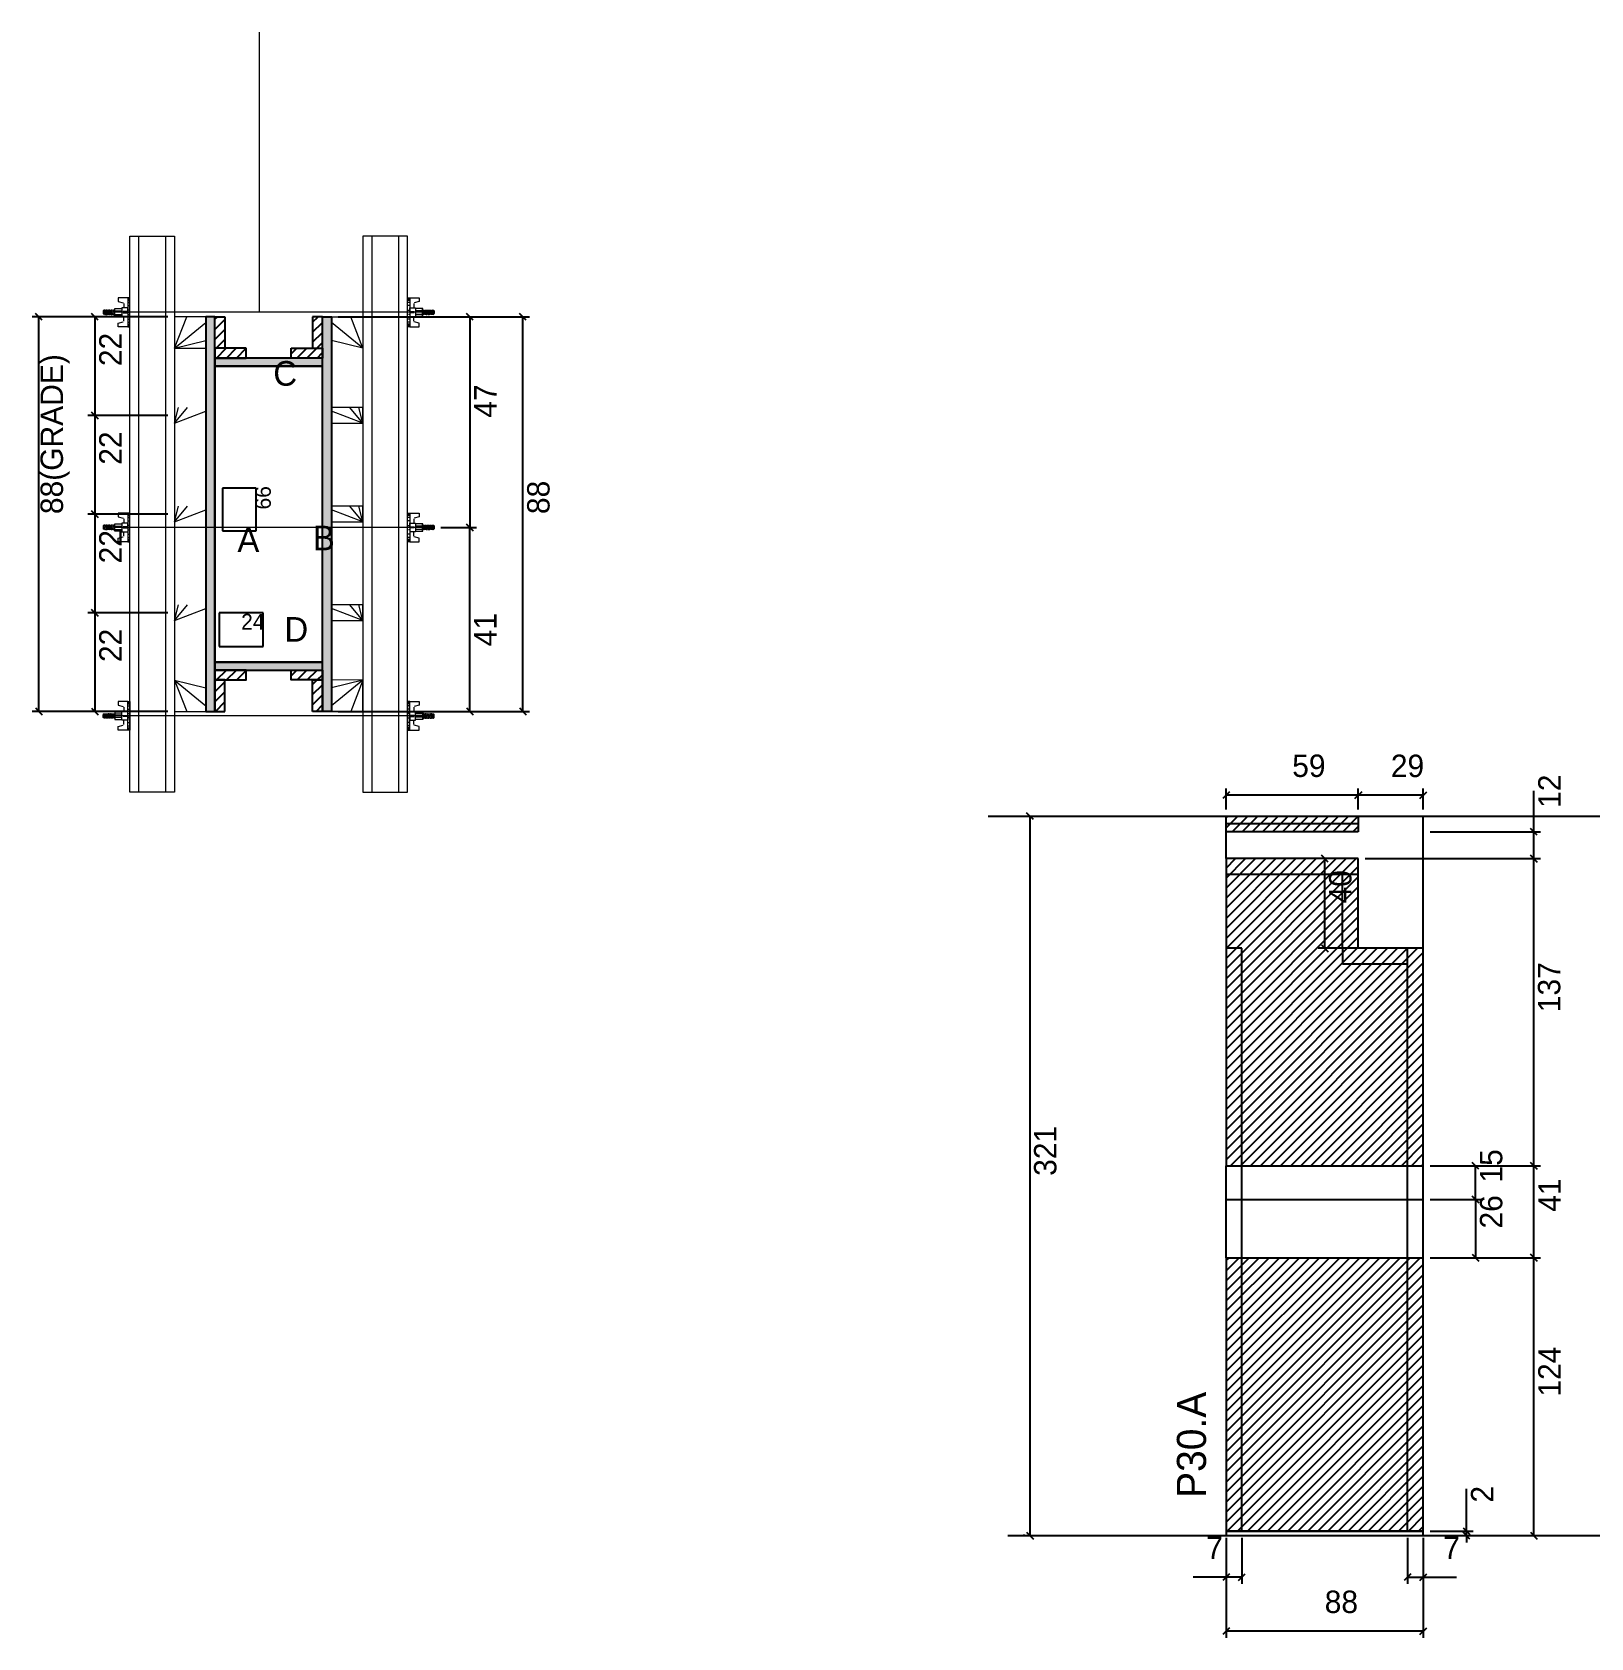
# Model space of a CAD drawing. Header units: metres. Extents: x 6083 to 7432, y 2954 to 3670.
# Drawn here: x 6083 to 6778, y 2954 to 3670 of the extents above; entities that cross this region are included whole.
import ezdxf

# ---------------------------------------------------------------- set-up
doc = ezdxf.new("R2010")
doc.units = ezdxf.units.M
for name, color, linetype in [('CHAPA', 7, 'Continuous'), ('COTA', 7, 'Continuous'), ('Hachura', 7, 'Continuous'), ('Madeira', 7, 'Continuous'), ('NIVEL 2° PAV.', 7, 'Continuous'), ('Nível', 7, 'Continuous'), ('Painéis', 7, 'Continuous'), ('Perfil Metálico', 7, 'Continuous'), ('SARR_2.2x7', 7, 'Continuous'), ('SARRAFO', 7, 'Continuous'), ('Texto Seção', 7, 'Continuous'), ('TEXTO_GERAL', 7, 'Continuous')]:
    doc.layers.add(name, color=color, linetype=linetype)

msp = doc.modelspace()

# ---------------------------------------------------------------- hatches: boundary and pattern name
at = {"layer": 'Hachura'}
h = msp.add_hatch(color=7, dxfattribs=at)
h.dxf.hatch_style = 1
h.paths.add_polyline_path([(6164.07, 3542.93), (6160.07, 3542.93), (6160.07, 3366.93), (6164.07, 3366.93), (6164.07, 3542.93)])
h = msp.add_hatch(dxfattribs=at)
h.set_pattern_fill('ANSI31')
h.paths.add_polyline_path([(6164.07, 3528.93), (6168.47, 3528.93), (6168.47, 3542.93), (6164.07, 3542.93), (6164.07, 3528.93)])
h = msp.add_hatch(dxfattribs=at)
h.set_pattern_fill('ANSI31')
h.paths.add_polyline_path([(6212.07, 3528.93), (6207.67, 3528.93), (6207.67, 3542.93), (6212.07, 3542.93), (6212.07, 3528.93)])
h = msp.add_hatch(color=7, dxfattribs=at)
h.dxf.hatch_style = 1
h.paths.add_polyline_path([(6212.07, 3542.93), (6216.07, 3542.93), (6216.07, 3366.93), (6212.07, 3366.93), (6212.07, 3542.93)])
h = msp.add_hatch(dxfattribs=at)
h.set_pattern_fill('ANSI31')
h.paths.add_polyline_path([(6164.07, 3524.53), (6164.07, 3528.93), (6178.07, 3528.93), (6178.07, 3524.53), (6164.07, 3524.53)])
h = msp.add_hatch(color=7, dxfattribs=at)
h.dxf.hatch_style = 1
h.paths.add_polyline_path([(6212.07, 3520.93), (6212.07, 3524.53), (6164.07, 3524.53), (6164.07, 3520.93), (6212.07, 3520.93)])
h = msp.add_hatch(color=7, dxfattribs=at)
h.dxf.hatch_style = 1
h.paths.add_polyline_path([(6212.07, 3520.93), (6212.07, 3524.53), (6164.07, 3524.53), (6164.07, 3520.93), (6212.07, 3520.93)])
h = msp.add_hatch(dxfattribs=at)
h.set_pattern_fill('ANSI31')
h.paths.add_polyline_path([(6212.07, 3524.53), (6212.07, 3528.93), (6198.07, 3528.93), (6198.07, 3524.53), (6212.07, 3524.53)])
h = msp.add_hatch(color=7, dxfattribs=at)
h.dxf.hatch_style = 1
h.paths.add_polyline_path([(6212.07, 3385.33), (6212.07, 3388.93), (6164.07, 3388.93), (6164.07, 3385.33), (6212.07, 3385.33)])
h = msp.add_hatch(color=7, dxfattribs=at)
h.dxf.hatch_style = 1
h.paths.add_polyline_path([(6212.07, 3385.33), (6212.07, 3388.93), (6164.07, 3388.93), (6164.07, 3385.33), (6212.07, 3385.33)])
h = msp.add_hatch(dxfattribs=at)
h.set_pattern_fill('ANSI31')
h.paths.add_polyline_path([(6164.07, 3380.93), (6164.07, 3385.33), (6178.07, 3385.33), (6178.07, 3380.93), (6164.07, 3380.93)])
h = msp.add_hatch(dxfattribs=at)
h.set_pattern_fill('ANSI31')
h.paths.add_polyline_path([(6212.07, 3380.93), (6212.07, 3385.33), (6198.07, 3385.33), (6198.07, 3380.93), (6212.07, 3380.93)])
h = msp.add_hatch(dxfattribs=at)
h.set_pattern_fill('ANSI31')
h.paths.add_polyline_path([(6164.07, 3380.93), (6168.47, 3380.93), (6168.47, 3366.93), (6164.07, 3366.93), (6164.07, 3380.93)])
h = msp.add_hatch(dxfattribs=at)
h.set_pattern_fill('ANSI31')
h.paths.add_polyline_path([(6212.07, 3380.93), (6207.67, 3380.93), (6207.67, 3366.93), (6212.07, 3366.93), (6212.07, 3380.93)])
h = msp.add_hatch(dxfattribs=at)
h.set_pattern_fill('ANSI31')
h.paths.add_polyline_path([(6703.23, 3123.22), (6615.23, 3123.22), (6615.23, 3001.22), (6703.23, 3001.22), (6703.23, 3123.22)])
h.paths.add_polyline_path([(6674.23, 3313.22), (6674.23, 3320.22), (6615.23, 3320.22), (6615.23, 3313.22), (6674.23, 3313.22)])
h.paths.add_polyline_path([(6703.23, 3261.22), (6674.23, 3261.22), (6674.23, 3301.22), (6615.23, 3301.22), (6615.23, 3261.22), (6615.23, 3261.22), (6615.23, 3164.22), (6703.23, 3164.22), (6703.23, 3261.22)])

# ---------------------------------------------------------------- linework, layer by layer
at = {"layer": 'CHAPA', "color": 1, "lineweight": 25}
for points in [[(6164.07, 3542.93), (6160.07, 3542.93), (6160.07, 3366.93), (6164.07, 3366.93)], [(6164.07, 3542.93), (6160.07, 3542.93), (6160.07, 3366.93), (6164.07, 3366.93)], [(6212.07, 3542.93), (6216.07, 3542.93), (6216.07, 3366.93), (6212.07, 3366.93)], [(6212.07, 3542.93), (6216.07, 3542.93), (6216.07, 3366.93), (6212.07, 3366.93)], [(6212.07, 3520.93), (6212.07, 3524.53), (6164.07, 3524.53), (6164.07, 3520.93)], [(6212.07, 3520.93), (6212.07, 3524.53), (6164.07, 3524.53), (6164.07, 3520.93)], [(6212.07, 3385.33), (6212.07, 3388.93), (6164.07, 3388.93), (6164.07, 3385.33)], [(6212.07, 3385.33), (6212.07, 3388.93), (6164.07, 3388.93), (6164.07, 3385.33)]]:
    msp.add_lwpolyline(points, close=True, dxfattribs=at)
at = {"layer": 'COTA', "color": 241, "lineweight": 25}
for p, q in [((6143.07, 3542.93), (6082.51, 3542.93)), ((6085.51, 3366.93), (6085.51, 3542.93)), ((6143.06, 3542.91), (6107.44, 3542.91)), ((6110.44, 3542.91), (6110.44, 3498.92)), ((6219.07, 3542.93), (6304.48, 3542.93)), ((6253.07, 3542.93), (6280.79, 3542.93)), ((6277.79, 3542.93), (6277.79, 3449)), ((6301.48, 3366.93), (6301.48, 3542.93)), ((6143.06, 3498.92), (6107.44, 3498.92)), ((6143.06, 3498.92), (6107.44, 3498.92)), ((6110.44, 3498.92), (6110.44, 3454.92)), ((6143.06, 3454.92), (6107.44, 3454.92)), ((6143.06, 3454.92), (6107.44, 3454.92)), ((6110.44, 3454.92), (6110.44, 3410.92)), ((6264.87, 3449), (6280.79, 3449)), ((6264.87, 3449), (6280.79, 3449)), ((6277.79, 3366.93), (6277.79, 3449)), ((6143.06, 3410.92), (6107.44, 3410.92)), ((6143.06, 3410.92), (6107.44, 3410.92)), ((6110.44, 3410.92), (6110.44, 3366.92)), ((6143.07, 3366.93), (6082.51, 3366.93)), ((6143.06, 3366.92), (6107.44, 3366.92)), ((6219.07, 3366.93), (6304.48, 3366.93)), ((6253.07, 3366.93), (6280.79, 3366.93)), ((6674.23, 3320.22), (6703.23, 3320.22)), ((6703.23, 3261.22), (6703.23, 3320.22)), ((6615.23, 3301.22), (6615.23, 3313.22))]:
    msp.add_line(p, q, dxfattribs=at)
at = {"layer": 'COTA', "color": 0, "lineweight": 25}
for p, q in [((6087.01, 3541.43), (6084.01, 3544.43)), ((6111.94, 3541.41), (6108.94, 3544.41)), ((6279.29, 3541.43), (6276.29, 3544.43)), ((6302.98, 3541.43), (6299.98, 3544.43)), ((6108.94, 3500.42), (6111.94, 3497.42)), ((6111.94, 3497.42), (6108.94, 3500.42)), ((6108.94, 3456.42), (6111.94, 3453.42)), ((6111.94, 3453.42), (6108.94, 3456.42)), ((6279.29, 3447.5), (6276.29, 3450.5)), ((6276.29, 3450.5), (6279.29, 3447.5)), ((6108.94, 3412.42), (6111.94, 3409.42)), ((6111.94, 3409.42), (6108.94, 3412.42)), ((6084.01, 3368.43), (6087.01, 3365.43)), ((6108.94, 3368.42), (6111.94, 3365.42)), ((6276.29, 3368.43), (6279.29, 3365.43)), ((6299.98, 3368.43), (6302.98, 3365.43)), ((6616.73, 3331.03), (6613.73, 3328.03)), ((6672.73, 3328.03), (6675.73, 3331.03)), ((6675.73, 3331.03), (6672.73, 3328.03)), ((6701.73, 3328.03), (6704.73, 3331.03)), ((6754.06, 3311.71), (6751.06, 3314.71)), ((6660.78, 3299.72), (6657.78, 3302.72)), ((6754.06, 3299.72), (6751.06, 3302.72)), ((6751.06, 3302.72), (6754.06, 3299.72)), ((6657.78, 3262.72), (6660.78, 3259.72)), ((6751.06, 3165.72), (6754.06, 3162.72)), ((6754.06, 3121.72), (6751.06, 3124.72)), ((6720.99, 3002.72), (6723.99, 2999.72)), ((6723.99, 2997.72), (6720.99, 3000.72)), ((6751.06, 3000.72), (6754.06, 2997.72)), ((6616.73, 2982.21), (6613.73, 2979.21)), ((6620.73, 2979.21), (6623.73, 2982.21)), ((6697.73, 2982.21), (6694.73, 2979.21)), ((6701.73, 2979.21), (6704.73, 2982.21)), ((6616.73, 2958.11), (6613.73, 2955.11)), ((6701.73, 2955.11), (6704.73, 2958.11))]:
    msp.add_line(p, q, dxfattribs=at)
at = {"layer": 'COTA', "color": 180, "lineweight": 25}
for p, q in [((6182.52, 3466.49), (6167.52, 3466.49)), ((6167.52, 3466.49), (6167.52, 3447.49)), ((6182.52, 3447.49), (6182.52, 3466.49)), ((6167.52, 3447.49), (6182.52, 3447.49)), ((6185.62, 3410.93), (6165.95, 3410.93)), ((6165.95, 3410.93), (6165.95, 3395.93)), ((6185.62, 3395.93), (6185.62, 3410.93)), ((6165.95, 3395.93), (6185.62, 3395.93))]:
    msp.add_line(p, q, dxfattribs=at)
at = {"layer": 'COTA', "color": 4, "lineweight": 25}
for p, q in [((6615.23, 3323.22), (6615.23, 3332.53)), ((6674.23, 3323.22), (6674.23, 3332.53)), ((6674.23, 3323.22), (6674.23, 3332.53)), ((6703.23, 3323.22), (6703.23, 3332.53)), ((6752.56, 3313.21), (6752.56, 3331.52)), ((6674.23, 3329.53), (6615.23, 3329.53)), ((6703.23, 3329.53), (6674.23, 3329.53)), ((6706.23, 3313.21), (6755.56, 3313.21)), ((6752.56, 3301.22), (6752.56, 3313.21)), ((6671.23, 3301.22), (6656.28, 3301.22)), ((6659.28, 3261.22), (6659.28, 3301.22)), ((6677.23, 3301.22), (6755.56, 3301.22)), ((6677.23, 3301.22), (6755.56, 3301.22)), ((6752.56, 3164.22), (6752.56, 3301.22)), ((6671.23, 3261.22), (6656.28, 3261.22)), ((6706.23, 3164.22), (6755.56, 3164.22)), ((6706.23, 3123.22), (6755.56, 3123.22)), ((6752.56, 2999.22), (6752.56, 3123.22)), ((6722.49, 3001.22), (6722.49, 3020.03)), ((6615.23, 2998.22), (6615.23, 2953.61)), ((6615.23, 2996.22), (6615.23, 2977.71)), ((6622.23, 2998.22), (6622.23, 2977.71)), ((6696.23, 2998.22), (6696.23, 2977.71)), ((6703.23, 2998.22), (6703.23, 2953.61)), ((6703.23, 2996.22), (6703.23, 2977.71)), ((6706.23, 3001.22), (6725.49, 3001.22)), ((6706.23, 2999.22), (6725.49, 2999.22)), ((6706.23, 2999.22), (6755.56, 2999.22)), ((6722.49, 2999.22), (6722.49, 3001.22)), ((6722.49, 2999.22), (6722.49, 2996.22)), ((6615.23, 2980.71), (6600.5, 2980.71)), ((6622.23, 2980.71), (6615.23, 2980.71)), ((6696.23, 2980.71), (6703.23, 2980.71)), ((6703.23, 2980.71), (6717.96, 2980.71)), ((6703.23, 2956.61), (6615.23, 2956.61))]:
    msp.add_line(p, q, dxfattribs=at)
at = {"layer": 'Hachura', "color": 0, "lineweight": 9}
for p, q in [((6114.59, 3545.97), (6114.27, 3545.65)), ((6114.91, 3545.97), (6114.59, 3545.97)), ((6114.59, 3544.03), (6114.59, 3545.97)), ((6114.91, 3545.97), (6115.88, 3544.03)), ((6114.91, 3545.97), (6115.88, 3544.03)), ((6115, 3546.04), (6116.09, 3543.88)), ((6116.32, 3543.93), (6115.25, 3546.07)), ((6116.07, 3545.97), (6115.43, 3545.97)), ((6116.4, 3544.03), (6115.43, 3545.97)), ((6116.07, 3545.97), (6117.04, 3544.03)), ((6116.17, 3546.04), (6117.25, 3543.88)), ((6117.48, 3543.93), (6116.41, 3546.07)), ((6117.23, 3545.97), (6116.59, 3545.97)), ((6117.56, 3544.03), (6116.59, 3545.97)), ((6116.8, 3545.97), (6116.59, 3545.97)), ((6117.23, 3545.97), (6118.2, 3544.03)), ((6117.33, 3546.04), (6118.41, 3543.88)), ((6118.64, 3543.93), (6117.57, 3546.07)), ((6118.39, 3545.97), (6117.75, 3545.97)), ((6118.72, 3544.03), (6117.75, 3545.97)), ((6118.39, 3545.97), (6119.36, 3544.03)), ((6119.36, 3544.81), (6118.73, 3546.07)), ((6119.36, 3545.07), (6118.91, 3545.97)), ((6119.36, 3545.97), (6118.91, 3545.97)), ((6119.36, 3543.26), (6119.36, 3546.61)), ((6119.36, 3546.61), (6122.59, 3546.61)), ((6119.43, 3543.26), (6119.43, 3546.61)), ((6120.91, 3551.39), (6120.91, 3549.71)), ((6120.91, 3549.71), (6123.12, 3549.13)), ((6126.07, 3551.38), (6120.93, 3551.38)), ((6122.59, 3546.87), (6122.59, 3543)), ((6125.17, 3546.87), (6122.59, 3546.87)), ((6123.36, 3548.81), (6123.36, 3546.87)), ((6125.15, 3551.24), (6126.07, 3551.24)), ((6125.15, 3551.03), (6126.07, 3551.03)), ((6125.15, 3550.7), (6126.07, 3550.7)), ((6125.15, 3550.23), (6126.07, 3550.23)), ((6125.15, 3549.39), (6126.07, 3549.39)), ((6125.15, 3547.98), (6126.07, 3547.98)), ((6125.17, 3551.39), (6125.17, 3538.49)), ((6125.17, 3551.39), (6125.17, 3546.23)), ((6125.17, 3544.94), (6125.17, 3546.87)), ((6125.17, 3546.23), (6125.17, 3545.58)), ((6125.49, 3545.9), (6125.27, 3545.9)), ((6125.92, 3545.9), (6125.49, 3545.9)), ((6126.07, 3538.49), (6126.07, 3551.38)), ((6126.07, 3539.44), (6126.07, 3547.25)), ((6250.99, 3551.25), (6250.06, 3551.25)), ((6250.99, 3551.03), (6250.06, 3551.03)), ((6250.99, 3550.7), (6250.06, 3550.7)), ((6250.99, 3550.23), (6250.06, 3550.23)), ((6250.99, 3549.39), (6250.06, 3549.39)), ((6250.99, 3547.98), (6250.06, 3547.98)), ((6250.07, 3538.49), (6250.07, 3551.38)), ((6250.07, 3551.38), (6255.21, 3551.38)), ((6250.07, 3539.44), (6250.07, 3547.25)), ((6250.22, 3545.9), (6250.65, 3545.9)), ((6250.65, 3545.9), (6250.86, 3545.9)), ((6250.97, 3551.39), (6250.97, 3538.49)), ((6250.97, 3551.39), (6250.97, 3546.23)), ((6250.97, 3544.94), (6250.97, 3546.87)), ((6250.97, 3546.87), (6253.55, 3546.87)), ((6250.97, 3546.23), (6250.97, 3545.58)), ((6252.78, 3548.82), (6252.78, 3546.87)), ((6255.23, 3549.71), (6253.02, 3549.13)), ((6253.55, 3546.87), (6253.55, 3543)), ((6256.78, 3546.61), (6253.55, 3546.61)), ((6255.23, 3551.39), (6255.23, 3549.71)), ((6256.71, 3543.26), (6256.71, 3546.61)), ((6256.78, 3543.26), (6256.78, 3546.61)), ((6256.78, 3544.81), (6257.41, 3546.07)), ((6257.74, 3545.97), (6256.78, 3544.03)), ((6256.78, 3545.07), (6257.23, 3545.97)), ((6256.78, 3545.97), (6257.23, 3545.97)), ((6257.42, 3544.03), (6258.39, 3545.97)), ((6257.5, 3543.93), (6258.57, 3546.07)), ((6258.81, 3546.04), (6257.73, 3543.88)), ((6257.74, 3545.97), (6258.39, 3545.97)), ((6258.9, 3545.97), (6257.94, 3544.03)), ((6258.58, 3544.03), (6259.55, 3545.97)), ((6258.66, 3543.93), (6259.73, 3546.07)), ((6259.97, 3546.04), (6258.89, 3543.88)), ((6258.9, 3545.97), (6259.55, 3545.97)), ((6260.07, 3545.97), (6259.1, 3544.03)), ((6259.34, 3545.97), (6259.55, 3545.97)), ((6259.74, 3544.03), (6260.71, 3545.97)), ((6259.82, 3543.93), (6260.89, 3546.07)), ((6261.13, 3546.04), (6260.05, 3543.88)), ((6260.07, 3545.97), (6260.71, 3545.97)), ((6261.23, 3545.97), (6260.26, 3544.03)), ((6261.23, 3545.97), (6260.26, 3544.03)), ((6261.23, 3545.97), (6261.55, 3545.97)), ((6261.55, 3545.97), (6261.87, 3545.65)), ((6261.55, 3544.04), (6261.55, 3545.97)), ((6114.27, 3545.65), (6114.27, 3544.36)), ((6114.59, 3544.03), (6114.27, 3544.36)), ((6115.23, 3544.03), (6114.59, 3545.32)), ((6115.16, 3543.93), (6114.59, 3545.06)), ((6114.59, 3544.55), (6114.93, 3543.88)), ((6114.59, 3544.29), (6114.72, 3544.03)), ((6115.23, 3544.03), (6115.88, 3544.03)), ((6117.04, 3544.03), (6116.4, 3544.03)), ((6117.77, 3544.03), (6117.56, 3544.03)), ((6117.77, 3544.03), (6118.2, 3544.03)), ((6118.72, 3544.03), (6119.36, 3544.03)), ((6119.36, 3545.58), (6122.59, 3545.58)), ((6119.36, 3544.03), (6122.59, 3544.03)), ((6122.59, 3543.26), (6119.36, 3543.26)), ((6120.91, 3540.16), (6123.12, 3540.75)), ((6120.91, 3538.49), (6120.91, 3540.16)), ((6122.59, 3543), (6122.59, 3543.26)), ((6122.59, 3543), (6122.59, 3543.26)), ((6122.59, 3543), (6125.17, 3543)), ((6125.17, 3545.25), (6123.17, 3545.25)), ((6123.17, 3544.73), (6125.17, 3544.73)), ((6123.36, 3541.06), (6123.36, 3543.01)), ((6125.15, 3541.91), (6126.07, 3541.91)), ((6125.15, 3540.48), (6126.07, 3540.48)), ((6125.15, 3539.64), (6126.07, 3539.64)), ((6125.15, 3539.17), (6126.07, 3539.17)), ((6125.15, 3538.83), (6126.07, 3538.83)), ((6125.17, 3544.94), (6126.07, 3544.94)), ((6125.29, 3543.96), (6125.73, 3543.96)), ((6250.99, 3540.48), (6250.06, 3540.48)), ((6250.99, 3539.64), (6250.06, 3539.64)), ((6250.99, 3539.17), (6250.06, 3539.17)), ((6250.99, 3538.84), (6250.06, 3538.84)), ((6250.97, 3544.94), (6250.07, 3544.94)), ((6250.99, 3541.91), (6250.07, 3541.91)), ((6250.85, 3543.96), (6250.41, 3543.96)), ((6250.97, 3545.25), (6252.97, 3545.25)), ((6252.97, 3544.73), (6250.97, 3544.73)), ((6253.55, 3543), (6250.97, 3543)), ((6252.78, 3541.06), (6252.78, 3543.01)), ((6255.23, 3540.16), (6253.02, 3540.75)), ((6256.78, 3545.58), (6253.55, 3545.58)), ((6256.78, 3544.03), (6253.55, 3544.03)), ((6253.55, 3543.26), (6256.78, 3543.26)), ((6253.55, 3543), (6253.55, 3543.26)), ((6253.55, 3543), (6253.55, 3543.26)), ((6255.23, 3538.49), (6255.23, 3540.16)), ((6257.42, 3544.03), (6256.78, 3544.03)), ((6258.37, 3544.03), (6257.94, 3544.03)), ((6258.37, 3544.03), (6258.58, 3544.03)), ((6259.1, 3544.03), (6259.74, 3544.03)), ((6260.9, 3544.03), (6260.26, 3544.03)), ((6260.9, 3544.03), (6261.55, 3545.32)), ((6260.98, 3543.93), (6261.55, 3545.07)), ((6261.55, 3544.55), (6261.21, 3543.88)), ((6261.55, 3544.29), (6261.42, 3544.03)), ((6261.55, 3544.04), (6261.87, 3544.36)), ((6261.87, 3545.65), (6261.87, 3544.36)), ((6125.17, 3538.49), (6120.91, 3538.49)), ((6125.15, 3538.62), (6126.07, 3538.62)), ((6125.17, 3538.49), (6126.07, 3538.49)), ((6250.99, 3538.62), (6250.06, 3538.62)), ((6250.97, 3538.49), (6250.07, 3538.49)), ((6250.97, 3538.49), (6255.23, 3538.49)), ((6120.91, 3455.38), (6120.91, 3453.71)), ((6120.91, 3453.71), (6123.12, 3453.13)), ((6126.07, 3455.38), (6120.93, 3455.38)), ((6123.36, 3452.81), (6123.36, 3450.87)), ((6125.15, 3455.24), (6126.07, 3455.24)), ((6125.15, 3455.03), (6126.07, 3455.03)), ((6125.15, 3454.7), (6126.07, 3454.7)), ((6125.15, 3454.23), (6126.07, 3454.23)), ((6125.15, 3453.39), (6126.07, 3453.39)), ((6125.17, 3455.38), (6125.17, 3442.49)), ((6125.17, 3455.38), (6125.17, 3450.23)), ((6126.07, 3442.49), (6126.07, 3455.38)), ((6250.99, 3455.24), (6250.06, 3455.24)), ((6250.99, 3455.03), (6250.06, 3455.03)), ((6250.99, 3454.7), (6250.06, 3454.7)), ((6250.99, 3454.23), (6250.06, 3454.23)), ((6250.99, 3453.39), (6250.06, 3453.39)), ((6250.07, 3442.49), (6250.07, 3455.38)), ((6250.07, 3455.38), (6255.21, 3455.38)), ((6250.97, 3455.39), (6250.97, 3442.49)), ((6250.97, 3455.39), (6250.97, 3450.23)), ((6252.78, 3452.82), (6252.78, 3450.87)), ((6255.23, 3453.71), (6253.02, 3453.13)), ((6255.23, 3455.39), (6255.23, 3453.71)), ((6114.59, 3449.97), (6114.27, 3449.65)), ((6114.27, 3449.65), (6114.27, 3448.36)), ((6114.59, 3448.03), (6114.27, 3448.36)), ((6114.91, 3449.97), (6114.59, 3449.97)), ((6114.59, 3448.03), (6114.59, 3449.97)), ((6115.23, 3448.03), (6114.59, 3449.32)), ((6115.16, 3447.93), (6114.59, 3449.06)), ((6114.59, 3448.55), (6114.93, 3447.87)), ((6114.59, 3448.29), (6114.72, 3448.03)), ((6114.91, 3449.97), (6115.88, 3448.03)), ((6114.91, 3449.97), (6115.88, 3448.03)), ((6115, 3450.04), (6116.09, 3447.87)), ((6115.23, 3448.03), (6115.88, 3448.03)), ((6116.32, 3447.93), (6115.25, 3450.07)), ((6116.07, 3449.97), (6115.43, 3449.97)), ((6116.4, 3448.03), (6115.43, 3449.97)), ((6116.07, 3449.97), (6117.04, 3448.03)), ((6116.17, 3450.04), (6117.25, 3447.87)), ((6117.04, 3448.03), (6116.4, 3448.03)), ((6117.48, 3447.93), (6116.41, 3450.07)), ((6117.23, 3449.97), (6116.59, 3449.97)), ((6117.56, 3448.03), (6116.59, 3449.97)), ((6116.8, 3449.97), (6116.59, 3449.97)), ((6117.23, 3449.97), (6118.2, 3448.03)), ((6117.33, 3450.04), (6118.41, 3447.87)), ((6117.77, 3448.03), (6117.56, 3448.03)), ((6118.64, 3447.93), (6117.57, 3450.07)), ((6118.39, 3449.97), (6117.75, 3449.97)), ((6118.72, 3448.03), (6117.75, 3449.97)), ((6117.77, 3448.03), (6118.2, 3448.03)), ((6118.39, 3449.97), (6119.36, 3448.03)), ((6118.72, 3448.03), (6119.36, 3448.03)), ((6119.36, 3448.81), (6118.73, 3450.07)), ((6119.36, 3449.06), (6118.91, 3449.97)), ((6119.36, 3449.97), (6118.91, 3449.97)), ((6119.36, 3447.26), (6119.36, 3450.61)), ((6119.36, 3450.61), (6122.59, 3450.61)), ((6119.36, 3449.58), (6122.59, 3449.58)), ((6119.36, 3448.03), (6122.59, 3448.03)), ((6122.59, 3447.26), (6119.36, 3447.26)), ((6119.43, 3447.26), (6119.43, 3450.61)), ((6122.59, 3450.87), (6122.59, 3447)), ((6125.17, 3450.87), (6122.59, 3450.87)), ((6122.59, 3447), (6122.59, 3447.26)), ((6122.59, 3447), (6122.59, 3447.26)), ((6122.59, 3447), (6125.17, 3447)), ((6125.17, 3449.25), (6123.17, 3449.25)), ((6123.17, 3448.73), (6125.17, 3448.73)), ((6123.36, 3445.06), (6123.36, 3447)), ((6125.15, 3451.98), (6126.07, 3451.98)), ((6125.15, 3445.91), (6126.07, 3445.91)), ((6125.17, 3448.94), (6125.17, 3450.87)), ((6125.17, 3450.23), (6125.17, 3449.58)), ((6125.17, 3448.94), (6126.07, 3448.94)), ((6125.49, 3449.9), (6125.27, 3449.9)), ((6125.29, 3447.96), (6125.73, 3447.96)), ((6125.92, 3449.9), (6125.49, 3449.9)), ((6126.07, 3443.44), (6126.07, 3451.25)), ((6250.99, 3451.98), (6250.06, 3451.98)), ((6250.07, 3443.44), (6250.07, 3451.25)), ((6250.97, 3448.94), (6250.07, 3448.94)), ((6250.99, 3445.91), (6250.07, 3445.91)), ((6250.22, 3449.9), (6250.65, 3449.9)), ((6250.85, 3447.96), (6250.41, 3447.96)), ((6250.65, 3449.9), (6250.86, 3449.9)), ((6250.97, 3448.94), (6250.97, 3450.87)), ((6250.97, 3450.87), (6253.55, 3450.87)), ((6250.97, 3450.23), (6250.97, 3449.58)), ((6250.97, 3449.25), (6252.97, 3449.25)), ((6252.97, 3448.73), (6250.97, 3448.73)), ((6253.55, 3447), (6250.97, 3447)), ((6252.78, 3445.06), (6252.78, 3447.01)), ((6253.55, 3450.87), (6253.55, 3447)), ((6256.78, 3450.61), (6253.55, 3450.61)), ((6256.78, 3449.58), (6253.55, 3449.58)), ((6256.78, 3448.03), (6253.55, 3448.03)), ((6253.55, 3447.26), (6256.78, 3447.26)), ((6253.55, 3447), (6253.55, 3447.26)), ((6253.55, 3447), (6253.55, 3447.26)), ((6256.71, 3447.26), (6256.71, 3450.61)), ((6256.78, 3447.26), (6256.78, 3450.61)), ((6256.78, 3448.81), (6257.41, 3450.07)), ((6257.74, 3449.97), (6256.78, 3448.03)), ((6256.78, 3449.07), (6257.23, 3449.97)), ((6256.78, 3449.97), (6257.23, 3449.97)), ((6257.42, 3448.03), (6256.78, 3448.03)), ((6257.42, 3448.03), (6258.39, 3449.97)), ((6257.5, 3447.93), (6258.57, 3450.07)), ((6258.81, 3450.04), (6257.73, 3447.88)), ((6257.74, 3449.97), (6258.39, 3449.97)), ((6258.9, 3449.97), (6257.94, 3448.03)), ((6258.37, 3448.03), (6257.94, 3448.03)), ((6258.37, 3448.03), (6258.58, 3448.03)), ((6258.58, 3448.03), (6259.55, 3449.97)), ((6258.66, 3447.93), (6259.73, 3450.07)), ((6259.97, 3450.04), (6258.89, 3447.88)), ((6258.9, 3449.97), (6259.55, 3449.97)), ((6260.07, 3449.97), (6259.1, 3448.03)), ((6259.1, 3448.03), (6259.74, 3448.03)), ((6259.34, 3449.97), (6259.55, 3449.97)), ((6259.74, 3448.03), (6260.71, 3449.97)), ((6259.82, 3447.93), (6260.89, 3450.07)), ((6261.13, 3450.04), (6260.05, 3447.88)), ((6260.07, 3449.97), (6260.71, 3449.97)), ((6261.23, 3449.97), (6260.26, 3448.03)), ((6261.23, 3449.97), (6260.26, 3448.03)), ((6260.9, 3448.03), (6260.26, 3448.03)), ((6260.9, 3448.03), (6261.55, 3449.32)), ((6260.98, 3447.93), (6261.55, 3449.07)), ((6261.55, 3448.55), (6261.21, 3447.88)), ((6261.23, 3449.97), (6261.55, 3449.97)), ((6261.55, 3448.29), (6261.42, 3448.03)), ((6261.55, 3449.97), (6261.87, 3449.65)), ((6261.55, 3448.04), (6261.55, 3449.97)), ((6261.55, 3448.04), (6261.87, 3448.36)), ((6261.87, 3449.65), (6261.87, 3448.36)), ((6120.91, 3444.16), (6123.12, 3444.75)), ((6120.91, 3442.49), (6120.91, 3444.16)), ((6125.17, 3442.49), (6120.91, 3442.49)), ((6125.15, 3444.48), (6126.07, 3444.48)), ((6125.15, 3443.63), (6126.07, 3443.63)), ((6125.15, 3443.17), (6126.07, 3443.17)), ((6125.15, 3442.83), (6126.07, 3442.83)), ((6125.15, 3442.62), (6126.07, 3442.62)), ((6125.17, 3442.49), (6126.07, 3442.49)), ((6250.99, 3444.48), (6250.06, 3444.48)), ((6250.99, 3443.64), (6250.06, 3443.64)), ((6250.99, 3443.17), (6250.06, 3443.17)), ((6250.99, 3442.84), (6250.06, 3442.84)), ((6250.99, 3442.62), (6250.06, 3442.62)), ((6250.97, 3442.49), (6250.07, 3442.49)), ((6250.97, 3442.49), (6255.23, 3442.49)), ((6255.23, 3444.16), (6253.02, 3444.75)), ((6255.23, 3442.49), (6255.23, 3444.16)), ((6125.17, 3371.38), (6120.91, 3371.38)), ((6120.91, 3371.38), (6120.91, 3369.71)), ((6120.91, 3369.71), (6123.12, 3369.12)), ((6122.59, 3363), (6122.59, 3366.87)), ((6122.59, 3366.87), (6125.17, 3366.87)), ((6122.59, 3366.87), (6122.59, 3366.61)), ((6122.59, 3366.87), (6122.59, 3366.61)), ((6123.36, 3368.81), (6123.36, 3366.86)), ((6125.15, 3371.25), (6126.07, 3371.25)), ((6125.15, 3371.03), (6126.07, 3371.03)), ((6125.15, 3370.7), (6126.07, 3370.7)), ((6125.15, 3370.23), (6126.07, 3370.23)), ((6125.15, 3369.39), (6126.07, 3369.39)), ((6125.15, 3367.96), (6126.07, 3367.96)), ((6125.17, 3358.48), (6125.17, 3371.38)), ((6125.17, 3371.38), (6126.07, 3371.38)), ((6126.07, 3371.38), (6126.07, 3358.49)), ((6126.07, 3370.43), (6126.07, 3362.61)), ((6250.99, 3371.24), (6250.06, 3371.24)), ((6250.99, 3371.03), (6250.06, 3371.03)), ((6250.99, 3370.7), (6250.06, 3370.7)), ((6250.99, 3370.23), (6250.06, 3370.23)), ((6250.99, 3369.39), (6250.06, 3369.39)), ((6250.07, 3371.38), (6250.07, 3358.49)), ((6250.97, 3371.38), (6250.07, 3371.38)), ((6250.07, 3370.43), (6250.07, 3362.61)), ((6250.99, 3367.96), (6250.07, 3367.96)), ((6250.97, 3358.48), (6250.97, 3371.38)), ((6250.97, 3371.38), (6255.23, 3371.38)), ((6253.55, 3366.87), (6250.97, 3366.87)), ((6252.78, 3368.81), (6252.78, 3366.86)), ((6255.23, 3369.7), (6253.02, 3369.12)), ((6253.55, 3363), (6253.55, 3366.87)), ((6253.55, 3366.87), (6253.55, 3366.61)), ((6253.55, 3366.87), (6253.55, 3366.61)), ((6255.23, 3371.38), (6255.23, 3369.7)), ((6114.59, 3365.83), (6114.27, 3365.51)), ((6114.27, 3364.22), (6114.27, 3365.51)), ((6114.59, 3363.9), (6114.27, 3364.22)), ((6114.59, 3365.32), (6114.93, 3365.99)), ((6115.16, 3365.94), (6114.59, 3364.8)), ((6114.59, 3365.58), (6114.72, 3365.84)), ((6115.23, 3365.84), (6114.59, 3364.55)), ((6114.59, 3365.83), (6114.59, 3363.9)), ((6114.91, 3363.9), (6114.59, 3363.9)), ((6114.91, 3363.9), (6115.88, 3365.84)), ((6114.91, 3363.9), (6115.88, 3365.84)), ((6115, 3363.83), (6116.09, 3365.99)), ((6115.23, 3365.84), (6115.88, 3365.84)), ((6116.32, 3365.94), (6115.25, 3363.8)), ((6116.4, 3365.84), (6115.43, 3363.9)), ((6116.07, 3363.9), (6115.43, 3363.9)), ((6116.07, 3363.9), (6117.04, 3365.84)), ((6116.17, 3363.83), (6117.25, 3365.99)), ((6117.04, 3365.84), (6116.4, 3365.84)), ((6117.48, 3365.94), (6116.41, 3363.8)), ((6117.56, 3365.84), (6116.59, 3363.9)), ((6117.23, 3363.9), (6116.59, 3363.9)), ((6116.8, 3363.9), (6116.59, 3363.9)), ((6117.23, 3363.9), (6118.2, 3365.84)), ((6117.33, 3363.83), (6118.41, 3365.99)), ((6117.77, 3365.84), (6117.56, 3365.84)), ((6118.64, 3365.94), (6117.57, 3363.8)), ((6118.72, 3365.84), (6117.75, 3363.9)), ((6118.39, 3363.9), (6117.75, 3363.9)), ((6117.77, 3365.84), (6118.2, 3365.84)), ((6118.39, 3363.9), (6119.36, 3365.84)), ((6118.72, 3365.84), (6119.36, 3365.84)), ((6119.36, 3365.06), (6118.73, 3363.8)), ((6119.36, 3364.8), (6118.91, 3363.9)), ((6119.36, 3363.9), (6118.91, 3363.9)), ((6119.36, 3366.61), (6119.36, 3363.26)), ((6122.59, 3366.61), (6119.36, 3366.61)), ((6119.36, 3365.84), (6122.59, 3365.84)), ((6119.36, 3364.29), (6122.59, 3364.29)), ((6119.36, 3363.26), (6122.59, 3363.26)), ((6119.43, 3366.61), (6119.43, 3363.26)), ((6120.91, 3360.16), (6123.12, 3360.74)), ((6120.91, 3358.48), (6120.91, 3360.16)), ((6125.17, 3363), (6122.59, 3363)), ((6123.17, 3365.14), (6125.17, 3365.14)), ((6125.17, 3364.62), (6123.17, 3364.62)), ((6123.36, 3361.05), (6123.36, 3363)), ((6125.15, 3361.89), (6126.07, 3361.89)), ((6125.15, 3360.48), (6126.07, 3360.48)), ((6125.15, 3359.64), (6126.07, 3359.64)), ((6125.17, 3364.93), (6125.17, 3363)), ((6125.17, 3364.93), (6126.07, 3364.93)), ((6125.17, 3363.64), (6125.17, 3364.29)), ((6125.17, 3358.48), (6125.17, 3363.64)), ((6125.49, 3363.97), (6125.27, 3363.97)), ((6125.29, 3365.91), (6125.73, 3365.91)), ((6125.92, 3363.97), (6125.49, 3363.97)), ((6250.99, 3361.89), (6250.06, 3361.89)), ((6250.99, 3360.48), (6250.06, 3360.48)), ((6250.99, 3359.64), (6250.06, 3359.64)), ((6250.97, 3364.93), (6250.07, 3364.93)), ((6250.22, 3363.97), (6250.65, 3363.97)), ((6250.85, 3365.91), (6250.41, 3365.91)), ((6250.65, 3363.97), (6250.86, 3363.97)), ((6252.97, 3365.14), (6250.97, 3365.14)), ((6250.97, 3364.93), (6250.97, 3363)), ((6250.97, 3364.62), (6252.97, 3364.62)), ((6250.97, 3363.64), (6250.97, 3364.29)), ((6250.97, 3358.48), (6250.97, 3363.64)), ((6250.97, 3363), (6253.55, 3363)), ((6252.78, 3361.05), (6252.78, 3363)), ((6255.23, 3360.16), (6253.02, 3360.74)), ((6253.55, 3366.61), (6256.78, 3366.61)), ((6256.78, 3365.84), (6253.55, 3365.84)), ((6256.78, 3364.29), (6253.55, 3364.29)), ((6256.78, 3363.26), (6253.55, 3363.26)), ((6255.23, 3358.48), (6255.23, 3360.16)), ((6256.71, 3366.61), (6256.71, 3363.26)), ((6256.78, 3366.61), (6256.78, 3363.26)), ((6257.42, 3365.84), (6256.78, 3365.84)), ((6257.74, 3363.9), (6256.78, 3365.84)), ((6256.78, 3365.06), (6257.41, 3363.79)), ((6256.78, 3364.8), (6257.23, 3363.9)), ((6256.78, 3363.9), (6257.23, 3363.9)), ((6257.42, 3365.84), (6258.39, 3363.9)), ((6257.5, 3365.94), (6258.57, 3363.79)), ((6258.81, 3363.83), (6257.73, 3365.99)), ((6257.74, 3363.9), (6258.39, 3363.9)), ((6258.37, 3365.84), (6257.94, 3365.84)), ((6258.9, 3363.9), (6257.94, 3365.84)), ((6258.37, 3365.84), (6258.58, 3365.84)), ((6258.58, 3365.84), (6259.55, 3363.9)), ((6258.66, 3365.94), (6259.73, 3363.79)), ((6259.97, 3363.83), (6258.89, 3365.99)), ((6258.9, 3363.9), (6259.55, 3363.9)), ((6259.1, 3365.84), (6259.74, 3365.84)), ((6260.07, 3363.9), (6259.1, 3365.84)), ((6259.34, 3363.9), (6259.55, 3363.9)), ((6259.74, 3365.84), (6260.71, 3363.9)), ((6259.82, 3365.94), (6260.89, 3363.79)), ((6261.13, 3363.83), (6260.05, 3365.99)), ((6260.07, 3363.9), (6260.71, 3363.9)), ((6261.23, 3363.9), (6260.26, 3365.84)), ((6260.9, 3365.84), (6260.26, 3365.84)), ((6261.23, 3363.9), (6260.26, 3365.84)), ((6260.9, 3365.84), (6261.55, 3364.55)), ((6260.98, 3365.94), (6261.55, 3364.8)), ((6261.55, 3365.32), (6261.21, 3365.99)), ((6261.23, 3363.9), (6261.55, 3363.9)), ((6261.55, 3365.58), (6261.42, 3365.84)), ((6261.55, 3365.83), (6261.87, 3365.51)), ((6261.55, 3365.83), (6261.55, 3363.9)), ((6261.55, 3363.9), (6261.87, 3364.22)), ((6261.87, 3364.22), (6261.87, 3365.51)), ((6126.07, 3358.49), (6120.93, 3358.49)), ((6125.15, 3359.17), (6126.07, 3359.17)), ((6125.15, 3358.84), (6126.07, 3358.84)), ((6125.15, 3358.62), (6126.07, 3358.62)), ((6250.99, 3359.17), (6250.06, 3359.17)), ((6250.99, 3358.83), (6250.06, 3358.83)), ((6250.99, 3358.62), (6250.06, 3358.62)), ((6250.07, 3358.49), (6255.21, 3358.49))]:
    msp.add_line(p, q, dxfattribs=at)
at = {"layer": 'Hachura', "color": 251, "lineweight": 9}
for p, q in [((6260.87, 3544.94), (6119.07, 3544.94)), ((6260.87, 3448.93), (6119.07, 3448.94)), ((6260.87, 3364.93), (6119.07, 3364.93))]:
    msp.add_line(p, q, dxfattribs=at)
at = {"layer": 'Madeira', "color": 126, "lineweight": 18}
for p, q in [((6146.07, 3528.91), (6151.48, 3542.92)), ((6146.07, 3528.91), (6160.06, 3540.44)), ((6230.07, 3528.91), (6216.08, 3540.44)), ((6230.07, 3528.91), (6224.65, 3542.92)), ((6146.07, 3528.91), (6160.07, 3532.41)), ((6230.07, 3528.91), (6216.07, 3532.41)), ((6146.06, 3495.42), (6151.81, 3502.43)), ((6146.06, 3495.42), (6147.8, 3502.42)), ((6146.06, 3495.42), (6160.06, 3500.86)), ((6230.08, 3495.42), (6216.08, 3500.86)), ((6230.08, 3495.42), (6224.33, 3502.43)), ((6230.08, 3495.42), (6228.34, 3502.42)), ((6146.06, 3451.42), (6151.81, 3458.43)), ((6146.06, 3451.42), (6147.8, 3458.42)), ((6146.06, 3451.42), (6160.06, 3456.86)), ((6230.08, 3451.42), (6216.08, 3456.86)), ((6230.08, 3451.42), (6224.33, 3458.43)), ((6230.08, 3451.42), (6228.34, 3458.42)), ((6146.06, 3407.42), (6151.81, 3414.43)), ((6146.06, 3407.42), (6147.8, 3414.42)), ((6146.06, 3407.42), (6160.06, 3412.86)), ((6230.08, 3407.42), (6216.08, 3412.86)), ((6230.08, 3407.42), (6224.33, 3414.43)), ((6230.08, 3407.42), (6228.34, 3414.42)), ((6146.05, 3380.92), (6160.07, 3369.42)), ((6146.05, 3380.92), (6160.06, 3377.45)), ((6146.05, 3380.92), (6151.5, 3366.93)), ((6230.08, 3380.92), (6216.07, 3369.42)), ((6230.08, 3380.92), (6216.08, 3377.45)), ((6230.08, 3380.92), (6224.64, 3366.93))]:
    msp.add_line(p, q, dxfattribs=at)
for points in [[(6146.06, 3366.92), (6160.06, 3366.93), (6160.06, 3542.93), (6146.06, 3542.91)], [(6146.07, 3528.91), (6160.07, 3528.93), (6160.06, 3542.93), (6146.06, 3542.91)], [(6230.08, 3366.92), (6216.08, 3366.93), (6216.08, 3542.93), (6230.08, 3542.91)], [(6230.08, 3495.42), (6230.08, 3502.42), (6216.08, 3502.43), (6216.08, 3495.43)], [(6230.08, 3451.42), (6230.08, 3458.42), (6216.08, 3458.43), (6216.08, 3451.43)], [(6230.08, 3407.42), (6230.08, 3414.42), (6216.08, 3414.43), (6216.08, 3407.43)], [(6230.08, 3380.92), (6216.08, 3380.93), (6216.07, 3366.93), (6230.07, 3366.92)]]:
    msp.add_lwpolyline(points, close=True, dxfattribs=at)
at = {"layer": 'NIVEL 2° PAV.', "color": 4, "lineweight": 25}
for p, q in [((6524.58, 3320.22), (6530.74, 3320.22)), ((6527.74, 2999.22), (6527.74, 3320.22)), ((6525.4, 2999.22), (6524.74, 2999.22))]:
    msp.add_line(p, q, dxfattribs=at)
at = {"layer": 'NIVEL 2° PAV.', "color": 0, "lineweight": 25}
for p, q in [((6529.24, 3318.72), (6526.24, 3321.72)), ((6526.24, 3000.72), (6529.24, 2997.72))]:
    msp.add_line(p, q, dxfattribs=at)
at = {"layer": 'Nível', "color": 4, "lineweight": 25}
for p, q in [((6509.1, 3320.22), (7357.74, 3320.22)), ((6517.9, 2999.22), (7357.74, 2999.22))]:
    msp.add_line(p, q, dxfattribs=at)
at = {"layer": 'Painéis', "color": 200, "lineweight": 25}
for p, q in [((6615.23, 3301.22), (6615.23, 3261.22)), ((6674.23, 3301.22), (6615.23, 3301.22)), ((6674.23, 3261.22), (6674.23, 3301.22)), ((6615.23, 3261.22), (6615.23, 3164.22)), ((6703.23, 3261.22), (6674.23, 3261.22)), ((6703.23, 3164.22), (6703.23, 3261.22)), ((6615.23, 3164.22), (6703.23, 3164.22)), ((6615.23, 3164.22), (6703.23, 3164.22)), ((6615.23, 3123.22), (6615.23, 3164.22)), ((6703.23, 3123.22), (6703.23, 3164.22)), ((6615.23, 3149.22), (6703.23, 3149.22)), ((6615.23, 3123.22), (6703.23, 3123.22)), ((6615.23, 3123.22), (6615.23, 3001.22)), ((6615.23, 3123.22), (6703.23, 3123.22)), ((6703.23, 3001.22), (6703.23, 3123.22)), ((6615.23, 3001.22), (6703.23, 3001.22))]:
    msp.add_line(p, q, dxfattribs=at)
at = {"layer": 'Painéis', "color": 4, "lineweight": 25}
for p, q in [((6706.23, 3164.22), (6755.56, 3164.22)), ((6706.23, 3164.22), (6729.57, 3164.22)), ((6726.57, 3149.22), (6726.57, 3164.22)), ((6752.56, 3123.22), (6752.56, 3164.22)), ((6706.23, 3149.22), (6729.57, 3149.22)), ((6706.23, 3149.22), (6729.57, 3149.22)), ((6726.57, 3149.22), (6726.57, 3123.22)), ((6706.23, 3123.22), (6755.56, 3123.22)), ((6706.23, 3123.22), (6729.57, 3123.22))]:
    msp.add_line(p, q, dxfattribs=at)
at = {"layer": 'Painéis', "color": 0, "lineweight": 25}
for p, q in [((6728.07, 3162.72), (6725.07, 3165.72)), ((6754.06, 3162.72), (6751.06, 3165.72)), ((6728.07, 3147.72), (6725.07, 3150.72)), ((6725.07, 3150.72), (6728.07, 3147.72)), ((6725.07, 3124.72), (6728.07, 3121.72)), ((6751.06, 3124.72), (6754.06, 3121.72))]:
    msp.add_line(p, q, dxfattribs=at)
at = {"layer": 'Painéis', "color": 200, "lineweight": 25}
for points in [[(6164.07, 3388.93), (6212.07, 3388.93), (6212.07, 3520.93), (6164.07, 3520.93)], [(6674.23, 3313.22), (6615.23, 3313.22), (6615.23, 3320.22), (6674.23, 3320.22)], [(6703.23, 3001.22), (6615.23, 3001.22), (6615.23, 2999.22), (6703.23, 2999.22)]]:
    msp.add_lwpolyline(points, close=True, dxfattribs=at)
at = {"layer": 'Perfil Metálico', "color": 224, "lineweight": 18}
for points in [[(6126.07, 3578.93), (6146.07, 3578.93), (6146.07, 3330.93), (6126.07, 3330.93)], [(6142.07, 3330.93), (6130.07, 3330.93), (6130.07, 3578.93), (6142.07, 3578.93)], [(6250.07, 3578.93), (6230.07, 3578.93), (6230.07, 3330.93), (6250.07, 3330.93)], [(6234.07, 3330.93), (6246.07, 3330.93), (6246.07, 3578.93), (6234.07, 3578.93)]]:
    msp.add_lwpolyline(points, close=True, dxfattribs=at)
at = {"layer": 'SARR_2.2x7', "color": 40, "lineweight": 25}
for p, q in [((6674.23, 3316.72), (6615.23, 3316.72)), ((6674.23, 3294.22), (6615.23, 3294.22)), ((6667.23, 3261.22), (6667.23, 3294.22)), ((6622.23, 3261.22), (6615.23, 3261.22)), ((6622.23, 3164.22), (6622.23, 3261.22)), ((6674.23, 3261.22), (6667.23, 3261.22)), ((6667.23, 3261.22), (6667.23, 3254.22)), ((6696.23, 3164.22), (6696.23, 3261.22)), ((6696.23, 3254.22), (6667.23, 3254.22)), ((6622.23, 3123.22), (6622.23, 3164.22)), ((6696.23, 3123.22), (6696.23, 3164.22)), ((6622.23, 3001.22), (6622.23, 3123.22)), ((6696.23, 3001.22), (6696.23, 3123.22))]:
    msp.add_line(p, q, dxfattribs=at)
at = {"layer": 'SARRAFO', "color": 251, "lineweight": 25}
for points in [[(6168.47, 3542.93), (6168.47, 3528.93), (6164.07, 3528.93), (6164.07, 3542.93)], [(6207.67, 3542.93), (6207.67, 3528.93), (6212.07, 3528.93), (6212.07, 3542.93)], [(6178.07, 3528.93), (6164.07, 3528.93), (6164.07, 3524.53), (6178.07, 3524.53)], [(6198.07, 3528.93), (6212.07, 3528.93), (6212.07, 3524.53), (6198.07, 3524.53)], [(6178.07, 3385.33), (6164.07, 3385.33), (6164.07, 3380.93), (6178.07, 3380.93)], [(6198.07, 3385.33), (6212.07, 3385.33), (6212.07, 3380.93), (6198.07, 3380.93)], [(6168.47, 3366.93), (6168.47, 3380.93), (6164.07, 3380.93), (6164.07, 3366.93)], [(6207.67, 3366.93), (6207.67, 3380.93), (6212.07, 3380.93), (6212.07, 3366.93)]]:
    msp.add_lwpolyline(points, close=True, dxfattribs=at)
at = {"layer": 'Texto Seção', "color": 252, "lineweight": 15}
msp.add_line((6183.97, 3544.94), (6183.97, 3669.94), dxfattribs=at)

# ---------------------------------------------------------------- texts
at = {"layer": 'COTA', "color": 241, "lineweight": 25}
for s, p in [('22', (6122.44, 3520.92)), ('88(GRADE)', (6096.29, 3454.93)), ('47', (6289.72, 3497.93)), ('22', (6122.44, 3476.92)), ('88', (6313.38, 3454.93)), ('22', (6122.44, 3432.92)), ('41', (6289.72, 3395.93)), ('22', (6122.44, 3388.92))]:
    msp.add_text(s, height=10, rotation=90, dxfattribs=at).set_placement(p)
at = {"layer": 'COTA', "color": 1, "lineweight": 25}
msp.add_text('66', height=7, rotation=90, dxfattribs=at).set_placement((6189.02, 3456.99))
msp.add_text('24', height=7, dxfattribs=at).set_placement((6175.78, 3403.43))
at = {"layer": 'COTA', "color": 240, "lineweight": 25}
for s, p in [('59', (6644.73, 3337.67)), ('29', (6688.73, 3337.62)), ('7', (6606.36, 2988.79)), ('7', (6712.09, 2988.79)), ('88', (6659.23, 2964.71))]:
    msp.add_text(s, height=10, dxfattribs=at).set_placement(p)
for s, p in [('12', (6764.5, 3323.86)), ('40', (6671.18, 3281.22)), ('137', (6764.34, 3232.72)), ('124', (6764.49, 3061.22)), ('2', (6734.49, 3013.97))]:
    msp.add_text(s, height=10, rotation=90, dxfattribs=at).set_placement(p)
at = {"layer": 'NIVEL 2° PAV.', "color": 240, "lineweight": 25}
msp.add_text('321', height=10, rotation=90, dxfattribs=at).set_placement((6539.52, 3159.72))
at = {"layer": 'Painéis', "color": 240, "lineweight": 25}
for s, p in [('15', (6738.46, 3156.72)), ('41', (6764.49, 3143.72)), ('26', (6738.47, 3136.22))]:
    msp.add_text(s, height=10, rotation=90, dxfattribs=at).set_placement(p)
at = {"layer": 'Texto Seção', "color": 7, "lineweight": 15}
msp.add_text('P30.A', height=13, rotation=90, dxfattribs=at).set_placement((6606.28, 3016.05))
at = {"layer": 'TEXTO_GERAL', "color": 7, "lineweight": 25}
for s, p in [('C', (6190.13, 3512.19)), ('A', (6174.1, 3437.97)), ('B', (6207.77, 3438.77)), ('D', (6195.07, 3398))]:
    msp.add_text(s, height=11, dxfattribs=at).set_placement(p)

doc.saveas('drawing.dxf')
